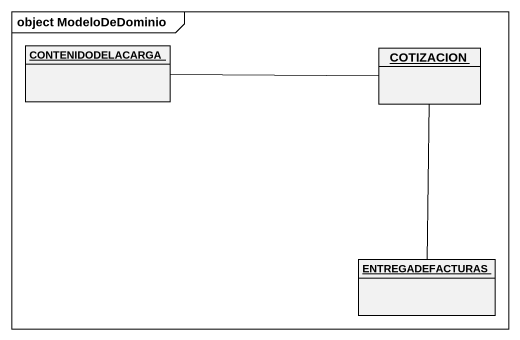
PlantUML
@startuml
mainframe object ModeloDeDominio
hide circle
hide empty members
object CONTENIDODELACARGA
object COTIZACION
object ENTREGADEFACTURAS
CONTENIDODELACARGA -right- COTIZACION
COTIZACION -- ENTREGADEFACTURAS
@enduml
